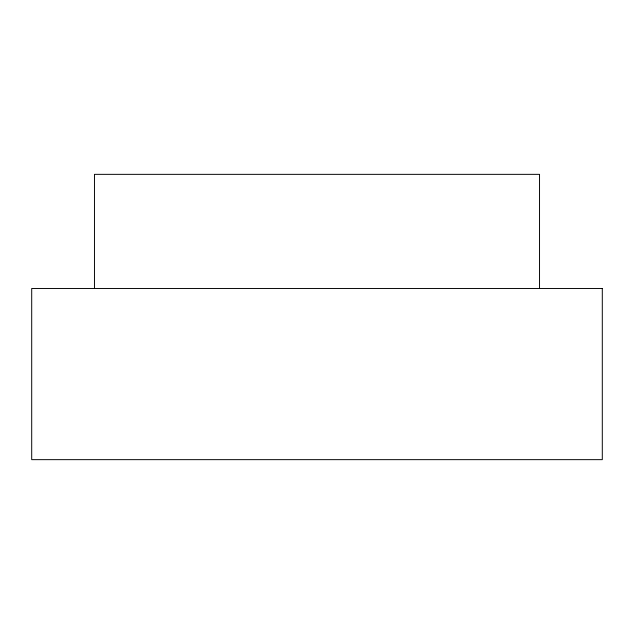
<?xml version="1.0" encoding="UTF-8"?>
<svg xmlns="http://www.w3.org/2000/svg" width="634" height="634" viewBox="0 0 634 634"><rect width="100%" height="100%" fill="white"/><g stroke="black" fill="none" stroke-linecap="round" stroke-linejoin="round"><path stroke-width="0.95" d="M539.534 288.47L539.534 174.35L94.466 174.35L94.466 288.47M602.3 288.47L31.7 288.47L31.7 459.65L602.3 459.65L602.3 288.47"/></g></svg>
